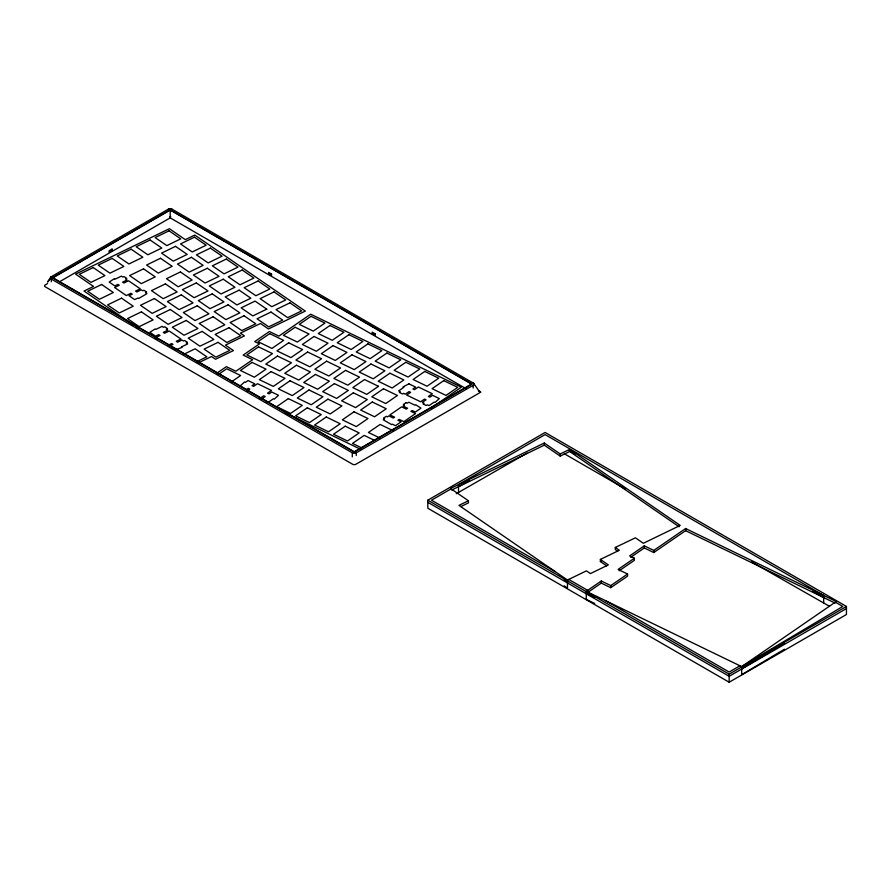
<?xml version="1.0" encoding="UTF-8"?>
<svg xmlns="http://www.w3.org/2000/svg" width="891" height="891" viewBox="0 0 891 891"><rect width="100%" height="100%" fill="white"/><g stroke="black" fill="none" stroke-linecap="round" stroke-linejoin="round"><path stroke-width="1.34" d="M50.475 278.003L47.535 282.046L51.756 276.756M239.879 386.182L244.535 382.005L245.359 382.406L248.054 380.546L254.781 383.809L252.075 385.658L253.601 386.393L257.521 383.698L271.454 390.447L267.534 393.154L269.049 393.889L271.744 392.029L278.471 395.281L274.25 399.146L273.437 398.745L268.191 402.353L266.476 401.518L265.473 402.209M246.373 389.59L248.233 388.309L249.758 389.044L246.807 391.071M261.475 399.101L265.206 396.528L263.691 395.793L259.771 398.489M216.713 373.307L226.381 366.658L235.87 371.246L252.654 359.697L243.176 355.097L259.459 343.893L254.726 341.598L269.383 331.508L278.861 336.107L310.692 314.2L461.36 387.195L430.587 408.368M218.195 374.621L226.704 368.763L240.637 375.523L231.07 382.105M784.492 649.194L741.668 674.676L741.668 666.613L836.27 601.525L685.602 528.53L653.771 550.426L644.293 545.838L629.636 555.928L634.37 558.223L634.37 560.339L619.2 570.786M630.761 557.276L644.293 547.965L644.293 545.838M594.709 603.485L586.256 599.387L586.256 591.323L601.291 580.988L610.769 585.576L627.565 574.027L618.087 569.427L634.37 558.223M601.291 580.988L601.291 583.104L586.256 593.451L594.709 597.549M644.293 547.965L653.771 552.554L685.602 530.657L685.602 528.53M601.291 583.104L610.769 587.692L627.565 576.143L627.565 574.027M748.518 664.018L741.668 668.74L784.492 643.257M51.088 278.916A2.807 1.626 0 0 1 50.765 278.638A2.773 1.604 0 0 1 50.62 277.324A2.773 1.604 0 0 1 51.233 276.756L168.221 209.24A2.862 1.648 0 0 1 171.818 209.029M170.203 209.797L52.435 277.792L354.262 452.049L472.018 384.054L170.203 209.797L170.203 217.872L466.004 388.654M47.602 283.55L45.096 285.009A2.261 1.303 0 0 0 45.207 286.779L352.658 464.278A2.25 1.303 0 0 0 355.854 464.278L479.247 393.042A2.261 1.303 0 0 0 479.247 391.194M170.493 216.847L169.903 216.847M59.641 281.69L170.203 217.872M352.268 452.806A2.784 1.615 0 0 0 356.233 452.817L473.31 385.213A2.796 1.615 0 0 0 473.177 383.03L172.175 209.24A2.784 1.615 0 0 0 168.221 209.24M427.825 500.185L545.103 432.469L846.45 606.448L846.45 614.512L729.161 682.228L427.825 508.249L427.825 500.185L729.161 674.164L846.45 606.448M451.113 488.858L431.5 500.185L555.249 571.632M458.531 486.698L469.345 480.449M456.237 493.748L527.071 453.074M739.976 665.8L729.161 672.037L605.579 600.69L586.256 591.323M846.45 608.575L729.161 676.291L427.825 502.312M175.404 349.851L182.087 347.412L181.396 346.944L187.645 343.915L186.197 342.924L187.4 342.344L184.637 340.451L183.446 341.03L181.998 340.039L177.554 342.2L176.284 341.32L180.962 339.048L169.268 331.007L164.59 333.267L163.309 332.399L167.764 330.238L166.316 329.247L167.519 328.668L164.757 326.774L163.565 327.353L162.117 326.362L155.88 329.38L155.19 328.913L149.877 332.298L155.513 336.174L158.732 334.615L160.012 335.495L155.324 337.756L157.451 339.226M183.513 354.429L195.129 348.804L206.823 356.845L196.365 361.913M197.724 363.205L211.523 356.523L215.499 359.262L233.42 350.575L225.468 345.107L244.424 335.929L240.392 333.123L260.517 323.478L268.425 328.957L305.312 311.093L194.784 235.057L185.306 239.646L169.401 228.697L75.612 274.127L93.522 286.445L84.044 291.034L134.051 325.449M679.076 526.748L569.694 451.503L560.216 456.103L560.216 453.976L544.301 443.027L450.523 488.457L468.432 500.775L468.432 502.903L460.937 506.522M451.67 490.028L544.301 445.155L560.216 456.103M560.216 453.976L569.694 449.387L680.223 525.412L643.335 543.287L635.428 537.808L615.302 547.453L615.302 549.58L617.663 551.217M468.432 500.775L458.954 505.364L567.467 580.041L567.467 588.105L564.137 585.81M606.66 565.885L600.378 561.553L600.378 559.437L619.334 550.259L615.302 547.453M600.378 561.553L601.425 561.052M567.467 580.041L586.434 570.853L590.41 573.592L608.33 564.905L600.378 559.437M567.845 581.979L564.137 579.874M168.187 345.24L171.707 343.536L172.977 344.416L169.758 345.975M685.602 530.657L835.123 603.096M751.636 561.898L829.398 606.259M392.886 430.62L380.112 424.428L368.417 432.469L380.034 438.094M374.654 440.444L364.196 435.376L352.502 443.417L361.791 447.917M284.441 412.41L360.521 449.264M605.579 600.69L741.668 666.613L842.775 606.448L835.346 602.16M478.434 390.726L480.839 392.118M569.126 450.579L575.129 454.042M812.87 591.312L823.674 597.549M564.315 453.753L625.56 489.103M51.288 276.756A2.784 1.615 0 0 0 51.288 279.039L352.279 452.817L352.279 456.849M568.748 579.417L587.67 590.354L587.67 592.47M172.019 347.523L174.268 349.072M136.334 327.019L138.606 328.579M479.893 392.229L473.667 383.408M823.674 603.485L823.674 595.422L545.103 434.596L458.531 484.581L458.531 492.645M729.161 674.164L729.161 682.228M653.771 550.426L653.771 552.554M610.769 585.576L610.769 587.692M569.694 449.387L569.694 451.503M544.301 443.027L544.301 445.155M473.166 387.986L473.166 385.302A2.773 1.604 0 0 0 473.333 383.141M356.233 452.817L356.233 455.501M51.288 279.039L51.288 281.723M169.669 216.869A2.784 1.615 0 0 1 170.727 216.869M386.872 353.07L375.178 361.111L389.111 367.872L400.805 359.819L386.872 353.07M353.348 392.808L341.654 400.85L355.598 407.599L367.292 399.558L353.348 392.808M378.463 386.315L366.769 394.357L352.825 387.607L364.519 379.555L378.463 386.315M408.902 383.843L403.044 386.906L403.868 387.307L398.622 390.904L400.349 391.739L399.346 392.43L402.632 394.022L403.623 393.332L405.349 394.167L409.08 391.595L410.595 392.33L406.675 395.036L420.608 401.785L424.539 399.079L426.054 399.814L422.323 402.387L424.038 403.222L423.036 403.913L426.321 405.505L427.324 404.804L429.039 405.639L434.273 402.041L435.098 402.431L439.308 398.567L432.592 395.314L429.896 397.174L428.382 396.439L432.302 393.733L418.369 386.984L414.438 389.69L412.923 388.955L415.618 387.095L408.902 383.843M406.118 402.621L403.356 404.514L404.547 405.093L403.111 406.084L407.566 408.245L406.285 409.125L401.607 406.853L389.913 414.905L394.59 417.166L393.321 418.046L388.866 415.885L387.429 416.877L386.237 416.297L383.475 418.202L384.667 418.781L383.23 419.772L391.572 424.617L392.263 424.138L395.47 425.698L401.117 421.822L397.898 420.262L399.168 419.383L403.846 421.655L415.54 413.602L410.862 411.341L412.143 410.461L415.351 412.021L420.998 408.145L415.685 404.759L414.994 405.227L408.746 402.209L407.31 403.2L406.118 402.621M269.706 333.624L258.011 341.665L271.944 348.426L283.639 340.373L269.706 333.624M258.535 346.866L246.84 354.919L260.773 361.668L272.468 353.616L258.535 346.866M295.099 327.264L283.405 335.317L297.338 342.066L309.032 334.014L295.099 327.264M311.015 316.316L299.32 324.369L313.253 331.118L324.948 323.065L311.015 316.316M252.097 362.414L240.403 370.456L254.347 377.205L266.041 369.164L252.097 362.414M288.673 342.812L276.967 350.854L290.911 357.614L302.606 349.562L288.673 342.812M277.491 356.055L265.796 364.107L279.741 370.856L291.435 362.804L277.491 356.055M314.066 336.453L302.372 344.505L316.305 351.254L327.999 343.202L314.066 336.453M329.971 325.505L318.276 333.557L332.22 340.306L343.915 332.254L329.971 325.505M271.064 371.603L259.37 379.644L273.303 386.393L284.997 378.352L271.064 371.603M307.629 352.001L295.935 360.042L309.879 366.791L321.573 358.75L307.629 352.001M296.458 365.243L284.764 373.284L298.697 380.045L310.402 371.993L296.458 365.243M348.938 334.693L337.244 342.734L351.188 349.495L362.882 341.442L348.938 334.693M333.034 345.641L321.328 353.694L335.272 360.443L346.967 352.39L333.034 345.641M290.032 380.791L278.337 388.832L292.27 395.582L303.965 387.54L290.032 380.791M326.596 361.189L314.902 369.23L328.835 375.98L340.529 367.938L326.596 361.189M315.425 374.432L303.731 382.473L317.664 389.233L329.358 381.181L315.425 374.432M288.339 398.622L276.644 406.675L290.577 413.424L302.272 405.372L288.339 398.622M351.99 354.83L340.295 362.871L354.228 369.631L365.934 361.579L351.99 354.83M367.905 343.881L356.211 351.923L370.144 358.683L381.838 350.631L367.905 343.881M308.999 389.968L297.293 398.021L311.237 404.77L322.932 396.729L308.999 389.968M345.563 370.366L333.869 378.419L347.802 385.168L359.496 377.127L345.563 370.366M334.392 383.62L322.698 391.661L336.631 398.411L348.325 390.369L334.392 383.62M307.306 407.811L295.612 415.863L309.545 422.612L321.239 414.56L307.306 407.811M370.957 364.018L359.262 372.059L373.195 378.82L384.89 370.767L370.957 364.018M327.955 399.157L316.26 407.209L330.205 413.959L341.899 405.917L327.955 399.157M326.273 416.999L314.579 425.04L328.512 431.801L340.206 423.748L326.273 416.999M389.924 373.206L378.23 381.248L392.163 387.997L403.857 379.956L389.924 373.206M405.828 362.258L394.134 370.3L408.078 377.049L419.772 369.008L405.828 362.258M383.486 388.743L371.792 396.796L385.736 403.545L397.431 395.493L383.486 388.743M354.039 411.798L342.333 419.839L356.277 426.589L367.972 418.547L354.039 411.798M372.315 401.997L360.621 410.038L374.554 416.788L386.249 408.746L372.315 401.997M345.229 426.188L333.535 434.229L347.479 440.989L359.173 432.937L345.229 426.188M424.795 371.436L413.101 379.488L427.034 386.237L438.728 378.196L424.795 371.436M443.763 380.624L432.068 388.676L446.001 395.426L457.696 387.385L443.763 380.624M170.203 210.076L52.914 277.792L354.262 451.77L471.539 384.054L170.203 210.076M112.054 249.101L109.114 250.805L109.114 252.287L112.054 250.583L112.054 249.101M93.21 267.567L79.277 274.317L90.971 282.358L104.915 275.609L93.21 267.567M112.177 258.379L98.244 265.128L109.938 273.169L123.871 266.42L112.177 258.379M131.144 249.19L117.211 255.94L128.905 263.981L142.838 257.232L131.144 249.19M150.111 240.002L136.167 246.751L147.861 254.804L161.806 248.043L150.111 240.002M169.067 230.814L155.134 237.563L166.829 245.615L180.762 238.855L169.067 230.814M175.505 246.35L161.572 253.111L173.266 261.152L187.199 254.403L175.505 246.35M194.472 237.173L180.528 243.922L192.222 251.964L206.166 245.214L194.472 237.173M101.63 284.474L87.697 291.223L99.391 299.276L113.324 292.515L101.63 284.474M114.482 278.66L109.17 282.046L114.805 285.922L118.024 284.374L119.294 285.243L114.616 287.515L126.31 295.556L130.988 293.295L132.269 294.164L129.05 295.723L134.686 299.61L137.905 298.051L138.595 298.518L146.937 293.674L145.489 292.682L146.692 292.103L143.93 290.21L142.738 290.789L141.29 289.798L136.846 291.947L135.566 291.079L140.255 288.807L128.56 280.765L123.871 283.026L122.602 282.146L127.057 279.997L125.609 279.006L126.812 278.426L124.049 276.533L122.858 277.112L121.41 276.121L115.173 279.139L114.482 278.66M160.514 258.279L146.581 265.028L158.275 273.08L172.208 266.331L160.514 258.279M143.54 268.837L129.607 275.586L141.301 283.639L155.234 276.878L143.54 268.837M191.42 257.299L177.476 264.059L189.17 272.1L203.115 265.351L191.42 257.299M210.376 248.121L196.443 254.871L208.138 262.912L222.071 256.163L210.376 248.121M121.521 298.162L107.588 304.911L119.283 312.953L133.227 306.203L121.521 298.162M180.405 271.967L166.472 278.716L178.167 286.768L192.1 280.008L180.405 271.967M165.425 283.895L151.481 290.644L163.176 298.685L177.12 291.936L165.425 283.895M207.325 268.258L193.392 275.007L205.086 283.048L219.03 276.299L207.325 268.258M226.292 259.069L212.359 265.819L224.053 273.86L237.986 267.111L226.292 259.069M154.41 298.552L140.477 305.301L152.172 313.354L166.105 306.593L154.41 298.552M196.321 282.915L182.388 289.664L194.082 297.717L208.015 290.956L196.321 282.915M141.413 311.85L127.48 318.599L139.174 326.641L153.107 319.891L141.413 311.85M181.33 294.843L167.397 301.592L179.091 309.634L193.035 302.884L181.33 294.843M223.24 279.206L209.307 285.955L221.001 293.997L234.934 287.247L223.24 279.206M242.207 270.018L228.263 276.767L239.969 284.808L253.902 278.059L242.207 270.018M170.326 309.5L156.393 316.249L168.087 324.302L182.02 317.552L170.326 309.5M212.236 293.863L198.292 300.612L209.998 308.665L223.931 301.915L212.236 293.863M197.245 305.791L183.312 312.541L195.006 320.582L208.94 313.832L197.245 305.791M239.156 290.154L225.223 296.903L236.917 304.945L250.85 298.195L239.156 290.154M258.123 280.966L244.179 287.715L255.873 295.756L269.817 289.007L258.123 280.966M186.241 320.448L172.308 327.197L184.003 335.25L197.936 328.501L186.241 320.448M228.152 304.811L214.208 311.56L225.902 319.613L239.846 312.864L228.152 304.811M213.161 316.739L199.228 323.489L210.922 331.53L224.855 324.781L213.161 316.739M274.027 291.914L260.094 298.663L271.788 306.716L285.733 299.955L274.027 291.914M202.157 331.396L188.213 338.146L199.907 346.198L213.851 339.449L202.157 331.396M244.056 315.759L230.123 322.52L241.817 330.561L255.75 323.812L244.056 315.759M266.765 309.144L252.821 315.904L241.127 307.852L255.071 301.102L266.765 309.144M229.076 327.688L215.143 334.437L226.837 342.489L240.77 335.729L229.076 327.688M270.987 312.05L257.042 318.8L268.737 326.852L282.681 320.092L270.987 312.05M289.943 302.862L276.01 309.611L287.704 317.664L301.637 310.903L289.943 302.862M218.061 342.344L204.128 349.105L215.822 357.146L229.767 350.397L218.061 342.344M271.555 274.049L268.614 272.356L268.614 273.838L271.555 275.531L271.555 274.049M375.078 333.813L372.137 332.12L372.137 333.602L375.078 335.306L375.078 333.813"/></g></svg>
